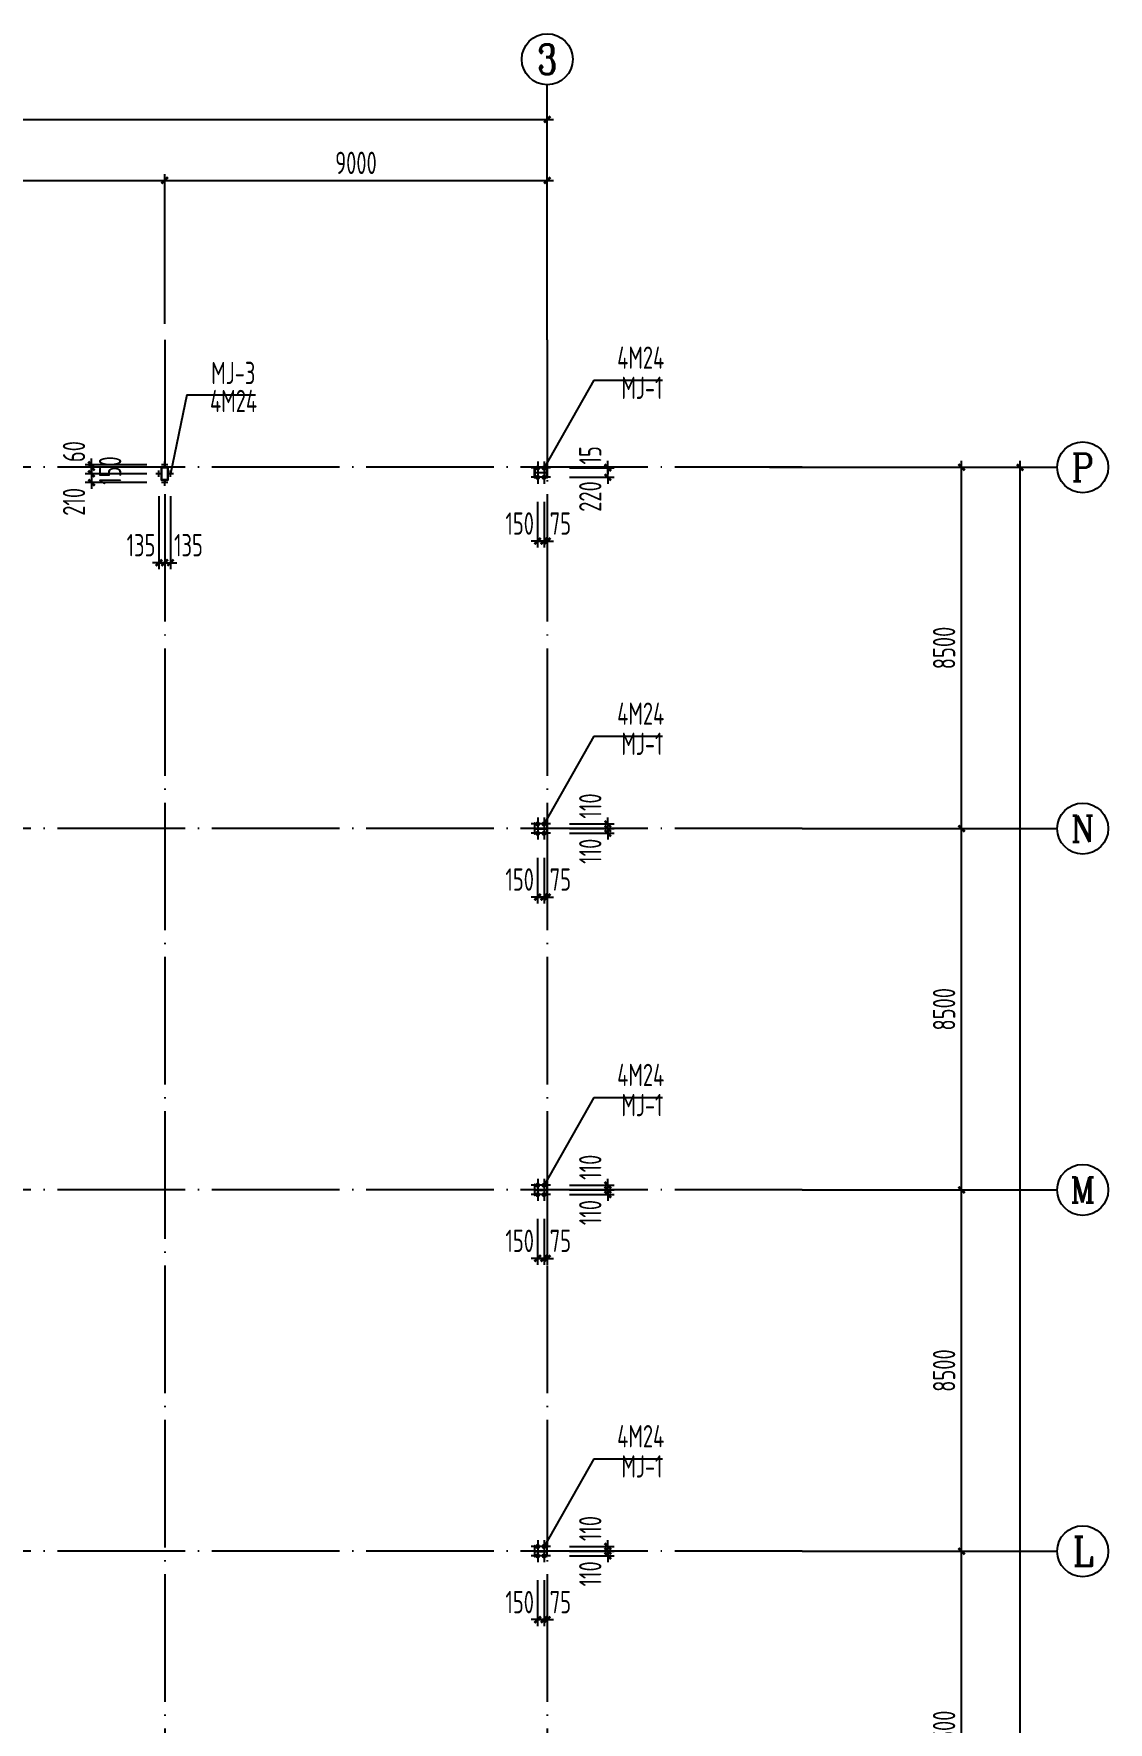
# Model space of a CAD drawing. Extents: x 753177 to 2169292, y -530934 to -273477.
# Drawn here: x 1139242 to 1164523, y -405400 to -365676 of the extents above; entities that cross this region are included whole.
import ezdxf
from ezdxf.enums import TextEntityAlignment as Align

# ---------------------------------------------------------------- set-up
doc = ezdxf.new("R2010")
doc.units = 0
doc.header["$LTSCALE"] = 1500
doc.header["$MEASUREMENT"] = 0
doc.linetypes.add('DASHED', pattern=[0.75, 0.5, -0.25])
doc.linetypes.add('DOTE', pattern=[2.42, 2, -0.2, 0.02, -0.2])
doc.layers.get('Defpoints').update_dxf_attribs({"color": 252})
for name, color, linetype in [('AXIS', 3, 'Continuous'), ('AXIS_TEXT', 7, 'Continuous'), ('BOLT', 252, 'Continuous'), ('Boltx', 252, 'DASHED'), ('DIM', 3, 'Continuous'), ('M_Prof', 2, 'Continuous'), ('TEXT', 7, 'Continuous')]:
    doc.layers.add(name, color=color, linetype=linetype)
doc.styles.add('_TCH_AXIS', font='COMPLEX', dxfattribs={"bigfont": 'GBCBIG'})
doc.styles.add('COMPLEX', font='COMPLEX')
doc.styles.add('TSSD_Dimension', font='Tssdeng.shx', dxfattribs={"width": 0.7, "bigfont": 'hztxt.shx'})
doc.styles.add('TSSD_Label', font='Tssdeng.shx', dxfattribs={"width": 0.7, "bigfont": 'hztxt.shx'})
doc.dimstyles.new('TSSD_150_150', dxfattribs={"dimtxt": 525, "dimasz": 150, "dimexe": 150, "dimexo": 375, "dimgap": 150, "dimtad": 1, "dimdec": 0, "dimzin": 0, "dimdsep": 46, "dimtxsty": 'TSSD_Dimension', "dimblk": 'ARCHTICK', "dimblk1": 'ARCHTICK', "dimblk2": 'ARCHTICK', "dimcen": 0, "dimdle": 150, "dimclrt": 7, "dimadec": 0, "dimazin": 0, "dimtfac": 1, "dimtdec": 0, "dimtix": 1, "dimtmove": 2, "dimatfit": 3, "dimfxl": 0, "dimtolj": 1, "dimtzin": 0, "dimarcsym": 0})

# ---------------------------------------------------------------- blocks, each defined once
blk = doc.blocks.new('_ArchTick')
at = {"color": 0, "linetype": 'ByBlock', "const_width": 0.4}
blk.add_lwpolyline([(-0.5, -0.5), (0.5, 0.5)], dxfattribs=at)
blk = doc.blocks.new('*D51')
at = {"layer": 'AXIS', "color": 0, "lineweight": -2, "transparency": 16777216}
for p, q in [((611225, 175620), (620525, 175620)), ((611375, 172245), (611375, 175770)), ((620375, 172245), (620375, 175770))]:
    blk.add_line(p, q, dxfattribs=at)
at = {"layer": 'Defpoints', "color": 0, "transparency": 16777216}
for p in [(620375, 175620), (611375, 171870), (620375, 171870)]:
    blk.add_point(p, dxfattribs=at)
at = {"layer": 'AXIS', "color": 0, "lineweight": -2, "transparency": 16777216, "xscale": 150, "yscale": 150, "zscale": 150, "rotation": 180}
blk.add_blockref('_ArchTick', (611375, 175620), dxfattribs=at)
at = {"layer": 'AXIS', "color": 0, "lineweight": -2, "transparency": 16777216, "xscale": 150, "yscale": 150, "zscale": 150}
blk.add_blockref('_ArchTick', (620375, 175620), dxfattribs=at)
at = {"layer": 'AXIS', "color": 7, "transparency": 16777216, "insert": (615875, 176033), "char_height": 525, "attachment_point": 5, "style": 'TSSD_Dimension'}
blk.add_mtext('\\A1;9000', dxfattribs=at)
blk = doc.blocks.new('*D44')
at = {"layer": 'AXIS', "color": 0, "lineweight": -2, "transparency": 16777216}
for p, q in [((639125, 134720), (639125, 143520)), ((635750, 143370), (639275, 143370)), ((635750, 134870), (639275, 134870))]:
    blk.add_line(p, q, dxfattribs=at)
at = {"layer": 'Defpoints', "color": 0, "transparency": 16777216}
for p in [(635375, 143370), (639125, 143370), (635375, 134870)]:
    blk.add_point(p, dxfattribs=at)
at = {"layer": 'AXIS', "color": 0, "lineweight": -2, "transparency": 16777216, "xscale": 150, "yscale": 150, "zscale": 150}
for p, rotation in [((639125, 143370), 90), ((639125, 134870), 270)]:
    blk.add_blockref('_ArchTick', p, dxfattribs=dict(at, rotation=rotation))
at = {"layer": 'AXIS', "color": 7, "transparency": 16777216, "insert": (638713, 139120), "char_height": 525, "attachment_point": 5, "rotation": 90, "style": 'TSSD_Dimension'}
blk.add_mtext('\\A1;8500', dxfattribs=at)
blk = doc.blocks.new('*D45')
at = {"layer": 'AXIS', "color": 0, "lineweight": -2, "transparency": 16777216}
for p, q in [((635750, 151870), (639275, 151870)), ((639125, 143220), (639125, 152020)), ((635750, 143370), (639275, 143370))]:
    blk.add_line(p, q, dxfattribs=at)
at = {"layer": 'Defpoints', "color": 0, "transparency": 16777216}
for p in [(635375, 151870), (639125, 151870), (635375, 143370)]:
    blk.add_point(p, dxfattribs=at)
at = {"layer": 'AXIS', "color": 0, "lineweight": -2, "transparency": 16777216, "xscale": 150, "yscale": 150, "zscale": 150}
for p, rotation in [((639125, 151870), 90), ((639125, 143370), 270)]:
    blk.add_blockref('_ArchTick', p, dxfattribs=dict(at, rotation=rotation))
at = {"layer": 'AXIS', "color": 7, "transparency": 16777216, "insert": (638713, 147620), "char_height": 525, "attachment_point": 5, "rotation": 90, "style": 'TSSD_Dimension'}
blk.add_mtext('\\A1;8500', dxfattribs=at)
blk = doc.blocks.new('*D46')
at = {"layer": 'AXIS', "color": 0, "lineweight": -2, "transparency": 16777216}
for p, q in [((639125, 151720), (639125, 160520)), ((635750, 160370), (639275, 160370)), ((635750, 151870), (639275, 151870))]:
    blk.add_line(p, q, dxfattribs=at)
at = {"layer": 'Defpoints', "color": 0, "transparency": 16777216}
for p in [(635375, 160370), (639125, 160370), (635375, 151870)]:
    blk.add_point(p, dxfattribs=at)
at = {"layer": 'AXIS', "color": 0, "lineweight": -2, "transparency": 16777216, "xscale": 150, "yscale": 150, "zscale": 150}
for p, rotation in [((639125, 160370), 90), ((639125, 151870), 270)]:
    blk.add_blockref('_ArchTick', p, dxfattribs=dict(at, rotation=rotation))
at = {"layer": 'AXIS', "color": 7, "transparency": 16777216, "insert": (638713, 156120), "char_height": 525, "attachment_point": 5, "rotation": 90, "style": 'TSSD_Dimension'}
blk.add_mtext('\\A1;8500', dxfattribs=at)
blk = doc.blocks.new('*D47')
at = {"layer": 'AXIS', "color": 0, "lineweight": -2, "transparency": 16777216}
for p, q in [((635750, 168870), (639275, 168870)), ((639125, 160220), (639125, 169020)), ((635750, 160370), (639275, 160370))]:
    blk.add_line(p, q, dxfattribs=at)
at = {"layer": 'Defpoints', "color": 0, "transparency": 16777216}
for p in [(635375, 168870), (639125, 168870), (635375, 160370)]:
    blk.add_point(p, dxfattribs=at)
at = {"layer": 'AXIS', "color": 0, "lineweight": -2, "transparency": 16777216, "xscale": 150, "yscale": 150, "zscale": 150}
for p, rotation in [((639125, 168870), 90), ((639125, 160370), 270)]:
    blk.add_blockref('_ArchTick', p, dxfattribs=dict(at, rotation=rotation))
at = {"layer": 'AXIS', "color": 7, "transparency": 16777216, "insert": (638713, 164620), "char_height": 525, "attachment_point": 5, "rotation": 90, "style": 'TSSD_Dimension'}
blk.add_mtext('\\A1;8500', dxfattribs=at)
blk = doc.blocks.new('_AXISO')
blk.add_circle((0, 0), 0.5)
at = {"layer": 'AXIS_TEXT', "style": 'COMPLEX', "width": 1.041667}
blk.add_attdef('A', text='', height=0.56, dxfattribs=at).set_placement((-0.25, -0.28), (0.25, -0.28), align=Align.FIT)
blk = doc.blocks.new('*D67')
at = {"layer": 'Defpoints', "color": 0, "transparency": 16777216}
for p in [(629375, 177057), (593375, 174158), (629375, 174158)]:
    blk.add_point(p, dxfattribs=at)
at = {"layer": 'DIM', "color": 0, "lineweight": -2, "transparency": 16777216}
for p, q in [((593375, 174533), (593375, 177207)), ((629375, 174533), (629375, 177207)), ((593225, 177057), (629525, 177057))]:
    blk.add_line(p, q, dxfattribs=at)
at = {"layer": 'DIM', "color": 0, "lineweight": -2, "transparency": 16777216, "xscale": 150, "yscale": 150, "zscale": 150, "rotation": 180}
blk.add_blockref('_ArchTick', (593375, 177057), dxfattribs=at)
at = {"layer": 'DIM', "color": 0, "lineweight": -2, "transparency": 16777216, "xscale": 150, "yscale": 150, "zscale": 150}
blk.add_blockref('_ArchTick', (629375, 177057), dxfattribs=at)
at = {"layer": 'DIM', "color": 7, "transparency": 16777216, "insert": (611375, 177470), "char_height": 525, "attachment_point": 5, "style": 'TSSD_Dimension'}
blk.add_mtext('\\A1;36000', dxfattribs=at)
blk = doc.blocks.new('*D68')
at = {"layer": 'Defpoints', "color": 0, "transparency": 16777216}
for p in [(634228, 168870), (640501, 168870), (634228, 58370)]:
    blk.add_point(p, dxfattribs=at)
at = {"layer": 'DIM', "color": 0, "lineweight": -2, "transparency": 16777216}
for p, q in [((634603, 168870), (640651, 168870)), ((640501, 58220), (640501, 169020)), ((634603, 58370), (640651, 58370))]:
    blk.add_line(p, q, dxfattribs=at)
at = {"layer": 'DIM', "color": 0, "lineweight": -2, "transparency": 16777216, "xscale": 150, "yscale": 150, "zscale": 150}
for p, rotation in [((640501, 168870), 90), ((640501, 58370), 270)]:
    blk.add_blockref('_ArchTick', p, dxfattribs=dict(at, rotation=rotation))
at = {"layer": 'DIM', "color": 7, "transparency": 16777216, "insert": (640088, 113620), "char_height": 525, "attachment_point": 5, "rotation": 90, "style": 'TSSD_Dimension'}
blk.add_mtext('\\A1;110500', dxfattribs=at)
blk = doc.blocks.new('*D72')
at = {"layer": 'AXIS', "color": 0, "lineweight": -2, "transparency": 16777216}
for p, q in [((620225, 175620), (629525, 175620)), ((620375, 172245), (620375, 175770)), ((629375, 172245), (629375, 175770))]:
    blk.add_line(p, q, dxfattribs=at)
at = {"layer": 'Defpoints', "color": 0, "transparency": 16777216}
for p in [(629375, 175620), (620375, 171870), (629375, 171870)]:
    blk.add_point(p, dxfattribs=at)
at = {"layer": 'AXIS', "color": 0, "lineweight": -2, "transparency": 16777216, "xscale": 150, "yscale": 150, "zscale": 150, "rotation": 180}
blk.add_blockref('_ArchTick', (620375, 175620), dxfattribs=at)
at = {"layer": 'AXIS', "color": 0, "lineweight": -2, "transparency": 16777216, "xscale": 150, "yscale": 150, "zscale": 150}
blk.add_blockref('_ArchTick', (629375, 175620), dxfattribs=at)
at = {"layer": 'AXIS', "color": 7, "transparency": 16777216, "insert": (624875, 176033), "char_height": 525, "attachment_point": 5, "style": 'TSSD_Dimension'}
blk.add_mtext('\\A1;9000', dxfattribs=at)
blk = doc.blocks.new('A$C01EB0BB3')
at = {"layer": 'M_Prof'}
for points in [[(26925, 110500), (27075, 110500), (27075, 110200), (26925, 110200)], [(26931, 110494), (27069, 110494), (27069, 110206), (26931, 110206)], [(36000, 110500), (36000, 110250), (35988, 110250), (35988, 110371), (35712, 110371), (35712, 110250), (35700, 110250), (35700, 110500), (35712, 110500), (35712, 110379), (35988, 110379), (35988, 110500)], [(36000, 101875), (36000, 102125), (35988, 102125), (35988, 102004), (35712, 102004), (35712, 102125), (35700, 102125), (35700, 101875), (35712, 101875), (35712, 101996), (35988, 101996), (35988, 101875)], [(36000, 93375), (36000, 93625), (35988, 93625), (35988, 93504), (35712, 93504), (35712, 93625), (35700, 93625), (35700, 93375), (35712, 93375), (35712, 93496), (35988, 93496), (35988, 93375)], [(36000, 84875), (36000, 85125), (35988, 85125), (35988, 85004), (35712, 85004), (35712, 85125), (35700, 85125), (35700, 84875), (35712, 84875), (35712, 84996), (35988, 84996), (35988, 84875)]]:
    blk.add_lwpolyline(points, close=True, dxfattribs=at)
blk = doc.blocks.new('*D403')
at = {"layer": 'Defpoints', "color": 0, "transparency": 16777216}
for p in [(1151098, -384685), (1151248, -384685), (1151248, -385986)]:
    blk.add_point(p, dxfattribs=at)
at = {"layer": 'DIM', "color": 0, "lineweight": -2, "transparency": 16777216}
for p, q in [((1151098, -385060), (1151098, -386136)), ((1151248, -385060), (1151248, -386136)), ((1151098, -385986), (1150948, -385986)), ((1151098, -385986), (1151248, -385986)), ((1151248, -385986), (1151398, -385986))]:
    blk.add_line(p, q, dxfattribs=at)
at = {"layer": 'DIM', "color": 0, "lineweight": -2, "transparency": 16777216, "xscale": 150, "yscale": 150, "zscale": 150}
blk.add_blockref('_ArchTick', (1151098, -385986), dxfattribs=at)
at = {"layer": 'DIM', "color": 0, "lineweight": -2, "transparency": 16777216, "xscale": 150, "yscale": 150, "zscale": 150, "rotation": 180}
blk.add_blockref('_ArchTick', (1151248, -385986), dxfattribs=at)
at = {"layer": 'DIM', "color": 7, "transparency": 16777216, "insert": (1150675, -385574), "char_height": 525, "attachment_point": 5, "style": 'TSSD_Dimension'}
blk.add_mtext('\\A1;150', dxfattribs=at)
blk = doc.blocks.new('*D404')
at = {"layer": 'Defpoints', "color": 0, "transparency": 16777216}
for p in [(1151472, -384376), (1151472, -384486), (1152748, -384376)]:
    blk.add_point(p, dxfattribs=at)
at = {"layer": 'DIM', "color": 0, "lineweight": -2, "transparency": 16777216}
for p, q in [((1151847, -384376), (1152898, -384376)), ((1151847, -384486), (1152898, -384486)), ((1152748, -384376), (1152748, -384226)), ((1152748, -384486), (1152748, -384376)), ((1152748, -384486), (1152748, -384636))]:
    blk.add_line(p, q, dxfattribs=at)
at = {"layer": 'DIM', "color": 0, "lineweight": -2, "transparency": 16777216, "xscale": 150, "yscale": 150, "zscale": 150}
for p, rotation in [((1152748, -384376), 270), ((1152748, -384486), 90)]:
    blk.add_blockref('_ArchTick', p, dxfattribs=dict(at, rotation=rotation))
at = {"layer": 'DIM', "color": 7, "transparency": 16777216, "insert": (1152336, -384909), "char_height": 525, "attachment_point": 5, "rotation": 90, "style": 'TSSD_Dimension'}
blk.add_mtext('\\A1;110', dxfattribs=at)
blk = doc.blocks.new('*D405')
at = {"layer": 'Defpoints', "color": 0, "transparency": 16777216}
for p in [(1151248, -384685), (1151323, -384685), (1151323, -385986)]:
    blk.add_point(p, dxfattribs=at)
at = {"layer": 'DIM', "color": 0, "lineweight": -2, "transparency": 16777216}
for p, q in [((1151248, -385060), (1151248, -386136)), ((1151323, -385060), (1151323, -386136)), ((1151248, -385986), (1151098, -385986)), ((1151248, -385986), (1151323, -385986)), ((1151323, -385986), (1151473, -385986))]:
    blk.add_line(p, q, dxfattribs=at)
at = {"layer": 'DIM', "color": 0, "lineweight": -2, "transparency": 16777216, "xscale": 150, "yscale": 150, "zscale": 150}
blk.add_blockref('_ArchTick', (1151248, -385986), dxfattribs=at)
at = {"layer": 'DIM', "color": 0, "lineweight": -2, "transparency": 16777216, "xscale": 150, "yscale": 150, "zscale": 150, "rotation": 180}
blk.add_blockref('_ArchTick', (1151323, -385986), dxfattribs=at)
at = {"layer": 'DIM', "color": 7, "transparency": 16777216, "insert": (1151633, -385574), "char_height": 525, "attachment_point": 5, "style": 'TSSD_Dimension'}
blk.add_mtext('\\A1;75', dxfattribs=at)
blk = doc.blocks.new('*D406')
at = {"layer": 'Defpoints', "color": 0, "transparency": 16777216}
for p in [(1151472, -384266), (1151472, -384376), (1152748, -384266)]:
    blk.add_point(p, dxfattribs=at)
at = {"layer": 'DIM', "color": 0, "lineweight": -2, "transparency": 16777216}
for p, q in [((1152748, -384266), (1152748, -384116)), ((1151847, -384266), (1152898, -384266)), ((1151847, -384376), (1152898, -384376)), ((1152748, -384376), (1152748, -384266)), ((1152748, -384376), (1152748, -384526))]:
    blk.add_line(p, q, dxfattribs=at)
at = {"layer": 'DIM', "color": 0, "lineweight": -2, "transparency": 16777216, "xscale": 150, "yscale": 150, "zscale": 150}
for p, rotation in [((1152748, -384266), 270), ((1152748, -384376), 90)]:
    blk.add_blockref('_ArchTick', p, dxfattribs=dict(at, rotation=rotation))
at = {"layer": 'DIM', "color": 7, "transparency": 16777216, "insert": (1152336, -383843), "char_height": 525, "attachment_point": 5, "rotation": 90, "style": 'TSSD_Dimension'}
blk.add_mtext('\\A1;110', dxfattribs=at)
blk = doc.blocks.new('*D419')
at = {"layer": 'Defpoints', "color": 0, "transparency": 16777216}
for p in [(1151098, -393185), (1151248, -393185), (1151248, -394486)]:
    blk.add_point(p, dxfattribs=at)
at = {"layer": 'DIM', "color": 0, "lineweight": -2, "transparency": 16777216}
for p, q in [((1151098, -393560), (1151098, -394636)), ((1151248, -393560), (1151248, -394636)), ((1151098, -394486), (1150948, -394486)), ((1151098, -394486), (1151248, -394486)), ((1151248, -394486), (1151398, -394486))]:
    blk.add_line(p, q, dxfattribs=at)
at = {"layer": 'DIM', "color": 0, "lineweight": -2, "transparency": 16777216, "xscale": 150, "yscale": 150, "zscale": 150}
blk.add_blockref('_ArchTick', (1151098, -394486), dxfattribs=at)
at = {"layer": 'DIM', "color": 0, "lineweight": -2, "transparency": 16777216, "xscale": 150, "yscale": 150, "zscale": 150, "rotation": 180}
blk.add_blockref('_ArchTick', (1151248, -394486), dxfattribs=at)
at = {"layer": 'DIM', "color": 7, "transparency": 16777216, "insert": (1150675, -394074), "char_height": 525, "attachment_point": 5, "style": 'TSSD_Dimension'}
blk.add_mtext('\\A1;150', dxfattribs=at)
blk = doc.blocks.new('*D420')
at = {"layer": 'Defpoints', "color": 0, "transparency": 16777216}
for p in [(1151472, -392876), (1151472, -392986), (1152748, -392876)]:
    blk.add_point(p, dxfattribs=at)
at = {"layer": 'DIM', "color": 0, "lineweight": -2, "transparency": 16777216}
for p, q in [((1152748, -392876), (1152748, -392726)), ((1151847, -392876), (1152898, -392876)), ((1151847, -392986), (1152898, -392986)), ((1152748, -392986), (1152748, -392876)), ((1152748, -392986), (1152748, -393136))]:
    blk.add_line(p, q, dxfattribs=at)
at = {"layer": 'DIM', "color": 0, "lineweight": -2, "transparency": 16777216, "xscale": 150, "yscale": 150, "zscale": 150}
for p, rotation in [((1152748, -392876), 270), ((1152748, -392986), 90)]:
    blk.add_blockref('_ArchTick', p, dxfattribs=dict(at, rotation=rotation))
at = {"layer": 'DIM', "color": 7, "transparency": 16777216, "insert": (1152336, -393409), "char_height": 525, "attachment_point": 5, "rotation": 90, "style": 'TSSD_Dimension'}
blk.add_mtext('\\A1;110', dxfattribs=at)
blk = doc.blocks.new('*D421')
at = {"layer": 'Defpoints', "color": 0, "transparency": 16777216}
for p in [(1151248, -393185), (1151323, -393185), (1151323, -394486)]:
    blk.add_point(p, dxfattribs=at)
at = {"layer": 'DIM', "color": 0, "lineweight": -2, "transparency": 16777216}
for p, q in [((1151248, -393560), (1151248, -394636)), ((1151323, -393560), (1151323, -394636)), ((1151248, -394486), (1151098, -394486)), ((1151248, -394486), (1151323, -394486)), ((1151323, -394486), (1151473, -394486))]:
    blk.add_line(p, q, dxfattribs=at)
at = {"layer": 'DIM', "color": 0, "lineweight": -2, "transparency": 16777216, "xscale": 150, "yscale": 150, "zscale": 150}
blk.add_blockref('_ArchTick', (1151248, -394486), dxfattribs=at)
at = {"layer": 'DIM', "color": 0, "lineweight": -2, "transparency": 16777216, "xscale": 150, "yscale": 150, "zscale": 150, "rotation": 180}
blk.add_blockref('_ArchTick', (1151323, -394486), dxfattribs=at)
at = {"layer": 'DIM', "color": 7, "transparency": 16777216, "insert": (1151633, -394074), "char_height": 525, "attachment_point": 5, "style": 'TSSD_Dimension'}
blk.add_mtext('\\A1;75', dxfattribs=at)
blk = doc.blocks.new('*D422')
at = {"layer": 'Defpoints', "color": 0, "transparency": 16777216}
for p in [(1151472, -392766), (1152748, -392766), (1151472, -392876)]:
    blk.add_point(p, dxfattribs=at)
at = {"layer": 'DIM', "color": 0, "lineweight": -2, "transparency": 16777216}
for p, q in [((1151847, -392766), (1152898, -392766)), ((1152748, -392766), (1152748, -392616)), ((1152748, -392876), (1152748, -392766)), ((1151847, -392876), (1152898, -392876)), ((1152748, -392876), (1152748, -393026))]:
    blk.add_line(p, q, dxfattribs=at)
at = {"layer": 'DIM', "color": 0, "lineweight": -2, "transparency": 16777216, "xscale": 150, "yscale": 150, "zscale": 150}
for p, rotation in [((1152748, -392766), 270), ((1152748, -392876), 90)]:
    blk.add_blockref('_ArchTick', p, dxfattribs=dict(at, rotation=rotation))
at = {"layer": 'DIM', "color": 7, "transparency": 16777216, "insert": (1152336, -392343), "char_height": 525, "attachment_point": 5, "rotation": 90, "style": 'TSSD_Dimension'}
blk.add_mtext('\\A1;110', dxfattribs=at)
blk = doc.blocks.new('*D431')
at = {"layer": 'Defpoints', "color": 0, "transparency": 16777216}
for p in [(1151098, -401685), (1151248, -401685), (1151248, -402986)]:
    blk.add_point(p, dxfattribs=at)
at = {"layer": 'DIM', "color": 0, "lineweight": -2, "transparency": 16777216}
for p, q in [((1151098, -402060), (1151098, -403136)), ((1151248, -402060), (1151248, -403136)), ((1151098, -402986), (1150948, -402986)), ((1151098, -402986), (1151248, -402986)), ((1151248, -402986), (1151398, -402986))]:
    blk.add_line(p, q, dxfattribs=at)
at = {"layer": 'DIM', "color": 0, "lineweight": -2, "transparency": 16777216, "xscale": 150, "yscale": 150, "zscale": 150}
blk.add_blockref('_ArchTick', (1151098, -402986), dxfattribs=at)
at = {"layer": 'DIM', "color": 0, "lineweight": -2, "transparency": 16777216, "xscale": 150, "yscale": 150, "zscale": 150, "rotation": 180}
blk.add_blockref('_ArchTick', (1151248, -402986), dxfattribs=at)
at = {"layer": 'DIM', "color": 7, "transparency": 16777216, "insert": (1150675, -402574), "char_height": 525, "attachment_point": 5, "style": 'TSSD_Dimension'}
blk.add_mtext('\\A1;150', dxfattribs=at)
blk = doc.blocks.new('*D432')
at = {"layer": 'Defpoints', "color": 0, "transparency": 16777216}
for p in [(1151472, -401376), (1151472, -401486), (1152748, -401376)]:
    blk.add_point(p, dxfattribs=at)
at = {"layer": 'DIM', "color": 0, "lineweight": -2, "transparency": 16777216}
for p, q in [((1151847, -401376), (1152898, -401376)), ((1151847, -401486), (1152898, -401486)), ((1152748, -401376), (1152748, -401226)), ((1152748, -401486), (1152748, -401376)), ((1152748, -401486), (1152748, -401636))]:
    blk.add_line(p, q, dxfattribs=at)
at = {"layer": 'DIM', "color": 0, "lineweight": -2, "transparency": 16777216, "xscale": 150, "yscale": 150, "zscale": 150}
for p, rotation in [((1152748, -401376), 270), ((1152748, -401486), 90)]:
    blk.add_blockref('_ArchTick', p, dxfattribs=dict(at, rotation=rotation))
at = {"layer": 'DIM', "color": 7, "transparency": 16777216, "insert": (1152336, -401909), "char_height": 525, "attachment_point": 5, "rotation": 90, "style": 'TSSD_Dimension'}
blk.add_mtext('\\A1;110', dxfattribs=at)
blk = doc.blocks.new('*D433')
at = {"layer": 'Defpoints', "color": 0, "transparency": 16777216}
for p in [(1151248, -401685), (1151323, -401685), (1151323, -402986)]:
    blk.add_point(p, dxfattribs=at)
at = {"layer": 'DIM', "color": 0, "lineweight": -2, "transparency": 16777216}
for p, q in [((1151248, -402060), (1151248, -403136)), ((1151323, -402060), (1151323, -403136)), ((1151248, -402986), (1151098, -402986)), ((1151248, -402986), (1151323, -402986)), ((1151323, -402986), (1151473, -402986))]:
    blk.add_line(p, q, dxfattribs=at)
at = {"layer": 'DIM', "color": 0, "lineweight": -2, "transparency": 16777216, "xscale": 150, "yscale": 150, "zscale": 150}
blk.add_blockref('_ArchTick', (1151248, -402986), dxfattribs=at)
at = {"layer": 'DIM', "color": 0, "lineweight": -2, "transparency": 16777216, "xscale": 150, "yscale": 150, "zscale": 150, "rotation": 180}
blk.add_blockref('_ArchTick', (1151323, -402986), dxfattribs=at)
at = {"layer": 'DIM', "color": 7, "transparency": 16777216, "insert": (1151633, -402574), "char_height": 525, "attachment_point": 5, "style": 'TSSD_Dimension'}
blk.add_mtext('\\A1;75', dxfattribs=at)
blk = doc.blocks.new('*D434')
at = {"layer": 'Defpoints', "color": 0, "transparency": 16777216}
for p in [(1151472, -401266), (1151472, -401376), (1152748, -401266)]:
    blk.add_point(p, dxfattribs=at)
at = {"layer": 'DIM', "color": 0, "lineweight": -2, "transparency": 16777216}
for p, q in [((1152748, -401266), (1152748, -401116)), ((1151847, -401266), (1152898, -401266)), ((1151847, -401376), (1152898, -401376)), ((1152748, -401376), (1152748, -401266)), ((1152748, -401376), (1152748, -401526))]:
    blk.add_line(p, q, dxfattribs=at)
at = {"layer": 'DIM', "color": 0, "lineweight": -2, "transparency": 16777216, "xscale": 150, "yscale": 150, "zscale": 150}
for p, rotation in [((1152748, -401266), 270), ((1152748, -401376), 90)]:
    blk.add_blockref('_ArchTick', p, dxfattribs=dict(at, rotation=rotation))
at = {"layer": 'DIM', "color": 7, "transparency": 16777216, "insert": (1152336, -400843), "char_height": 525, "attachment_point": 5, "rotation": 90, "style": 'TSSD_Dimension'}
blk.add_mtext('\\A1;110', dxfattribs=at)
blk = doc.blocks.new('*D550')
at = {"layer": 'Defpoints', "color": 0, "transparency": 16777216}
for p in [(1151098, -376310), (1151248, -376310), (1151248, -377611)]:
    blk.add_point(p, dxfattribs=at)
at = {"layer": 'DIM', "color": 0, "lineweight": -2, "transparency": 16777216}
for p, q in [((1151098, -376685), (1151098, -377761)), ((1151248, -376685), (1151248, -377761)), ((1151098, -377611), (1150948, -377611)), ((1151098, -377611), (1151248, -377611)), ((1151248, -377611), (1151398, -377611))]:
    blk.add_line(p, q, dxfattribs=at)
at = {"layer": 'DIM', "color": 0, "lineweight": -2, "transparency": 16777216, "xscale": 150, "yscale": 150, "zscale": 150}
blk.add_blockref('_ArchTick', (1151098, -377611), dxfattribs=at)
at = {"layer": 'DIM', "color": 0, "lineweight": -2, "transparency": 16777216, "xscale": 150, "yscale": 150, "zscale": 150, "rotation": 180}
blk.add_blockref('_ArchTick', (1151248, -377611), dxfattribs=at)
at = {"layer": 'DIM', "color": 7, "transparency": 16777216, "insert": (1150675, -377199), "char_height": 525, "attachment_point": 5, "style": 'TSSD_Dimension'}
blk.add_mtext('\\A1;150', dxfattribs=at)
blk = doc.blocks.new('*D551')
at = {"layer": 'Defpoints', "color": 0, "transparency": 16777216}
for p in [(1151472, -375891), (1151472, -376111), (1152748, -375891)]:
    blk.add_point(p, dxfattribs=at)
at = {"layer": 'DIM', "color": 0, "lineweight": -2, "transparency": 16777216}
for p, q in [((1152748, -375891), (1152748, -375741)), ((1151847, -375891), (1152898, -375891)), ((1151847, -376111), (1152898, -376111)), ((1152748, -376111), (1152748, -375891)), ((1152748, -376111), (1152748, -376261))]:
    blk.add_line(p, q, dxfattribs=at)
at = {"layer": 'DIM', "color": 0, "lineweight": -2, "transparency": 16777216, "xscale": 150, "yscale": 150, "zscale": 150}
for p, rotation in [((1152748, -375891), 270), ((1152748, -376111), 90)]:
    blk.add_blockref('_ArchTick', p, dxfattribs=dict(at, rotation=rotation))
at = {"layer": 'DIM', "color": 7, "transparency": 16777216, "insert": (1152336, -376563), "char_height": 525, "attachment_point": 5, "rotation": 90, "style": 'TSSD_Dimension'}
blk.add_mtext('\\A1;220', dxfattribs=at)
blk = doc.blocks.new('*D552')
at = {"layer": 'Defpoints', "color": 0, "transparency": 16777216}
for p in [(1151248, -376310), (1151323, -376310), (1151323, -377611)]:
    blk.add_point(p, dxfattribs=at)
at = {"layer": 'DIM', "color": 0, "lineweight": -2, "transparency": 16777216}
for p, q in [((1151248, -376685), (1151248, -377761)), ((1151323, -376685), (1151323, -377761)), ((1151248, -377611), (1151098, -377611)), ((1151248, -377611), (1151323, -377611)), ((1151323, -377611), (1151473, -377611))]:
    blk.add_line(p, q, dxfattribs=at)
at = {"layer": 'DIM', "color": 0, "lineweight": -2, "transparency": 16777216, "xscale": 150, "yscale": 150, "zscale": 150}
blk.add_blockref('_ArchTick', (1151248, -377611), dxfattribs=at)
at = {"layer": 'DIM', "color": 0, "lineweight": -2, "transparency": 16777216, "xscale": 150, "yscale": 150, "zscale": 150, "rotation": 180}
blk.add_blockref('_ArchTick', (1151323, -377611), dxfattribs=at)
at = {"layer": 'DIM', "color": 7, "transparency": 16777216, "insert": (1151633, -377199), "char_height": 525, "attachment_point": 5, "style": 'TSSD_Dimension'}
blk.add_mtext('\\A1;75', dxfattribs=at)
blk = doc.blocks.new('*D554')
at = {"layer": 'Defpoints', "color": 0, "transparency": 16777216}
for p in [(1151472, -375876), (1151472, -375891), (1152748, -375876)]:
    blk.add_point(p, dxfattribs=at)
at = {"layer": 'DIM', "color": 0, "lineweight": -2, "transparency": 16777216}
for p, q in [((1152748, -375876), (1152748, -375726)), ((1151847, -375876), (1152898, -375876)), ((1151847, -375891), (1152898, -375891)), ((1152748, -375891), (1152748, -375876)), ((1152748, -375891), (1152748, -376041))]:
    blk.add_line(p, q, dxfattribs=at)
at = {"layer": 'DIM', "color": 0, "lineweight": -2, "transparency": 16777216, "xscale": 150, "yscale": 150, "zscale": 150}
for p, rotation in [((1152748, -375876), 270), ((1152748, -375891), 90)]:
    blk.add_blockref('_ArchTick', p, dxfattribs=dict(at, rotation=rotation))
at = {"layer": 'DIM', "color": 7, "transparency": 16777216, "insert": (1152336, -375594), "char_height": 525, "attachment_point": 5, "rotation": 90, "style": 'TSSD_Dimension'}
blk.add_mtext('\\A1;15', dxfattribs=at)
blk = doc.blocks.new('*D561')
at = {"layer": 'Defpoints', "color": 0, "transparency": 16777216}
for p in [(1140600, -375876), (1142277, -375816), (1142277, -375876)]:
    blk.add_point(p, dxfattribs=at)
at = {"layer": 'DIM', "color": 0, "lineweight": -2, "transparency": 16777216}
for p, q in [((1140600, -375816), (1140600, -375666)), ((1141902, -375816), (1140450, -375816)), ((1141902, -375876), (1140450, -375876)), ((1140600, -375816), (1140600, -375876)), ((1140600, -375876), (1140600, -376026))]:
    blk.add_line(p, q, dxfattribs=at)
at = {"layer": 'DIM', "color": 0, "lineweight": -2, "transparency": 16777216, "xscale": 150, "yscale": 150, "zscale": 150}
for p, rotation in [((1140600, -375816), 270), ((1140600, -375876), 90)]:
    blk.add_blockref('_ArchTick', p, dxfattribs=dict(at, rotation=rotation))
at = {"layer": 'DIM', "color": 7, "transparency": 16777216, "insert": (1140188, -375506), "char_height": 525, "attachment_point": 5, "rotation": 90, "style": 'TSSD_Dimension'}
blk.add_mtext('\\A1;60', dxfattribs=at)
blk = doc.blocks.new('*D562')
at = {"layer": 'Defpoints', "color": 0, "transparency": 16777216}
for p in [(1140600, -376026), (1142277, -375876), (1142277, -376026)]:
    blk.add_point(p, dxfattribs=at)
at = {"layer": 'DIM', "color": 0, "lineweight": -2, "transparency": 16777216}
for p, q in [((1140600, -375876), (1140600, -375726)), ((1141902, -375876), (1140450, -375876)), ((1141902, -376026), (1140450, -376026)), ((1140600, -375876), (1140600, -376026)), ((1140600, -376026), (1140600, -376176))]:
    blk.add_line(p, q, dxfattribs=at)
at = {"layer": 'DIM', "color": 0, "lineweight": -2, "transparency": 16777216, "xscale": 150, "yscale": 150, "zscale": 150}
for p, rotation in [((1140600, -375876), 270), ((1140600, -376026), 90)]:
    blk.add_blockref('_ArchTick', p, dxfattribs=dict(at, rotation=rotation))
at = {"layer": 'DIM', "color": 7, "transparency": 16777216, "insert": (1141038, -375951), "char_height": 525, "attachment_point": 5, "rotation": 90, "style": 'TSSD_Dimension'}
blk.add_mtext('\\A1;150', dxfattribs=at)
blk = doc.blocks.new('*D563')
at = {"layer": 'Defpoints', "color": 0, "transparency": 16777216}
for p in [(1142277, -376026), (1140600, -376236), (1142277, -376236)]:
    blk.add_point(p, dxfattribs=at)
at = {"layer": 'DIM', "color": 0, "lineweight": -2, "transparency": 16777216}
for p, q in [((1141902, -376026), (1140450, -376026)), ((1140600, -376026), (1140600, -375876)), ((1140600, -376026), (1140600, -376236)), ((1141902, -376236), (1140450, -376236)), ((1140600, -376236), (1140600, -376386))]:
    blk.add_line(p, q, dxfattribs=at)
at = {"layer": 'DIM', "color": 0, "lineweight": -2, "transparency": 16777216, "xscale": 150, "yscale": 150, "zscale": 150}
for p, rotation in [((1140600, -376026), 270), ((1140600, -376236), 90)]:
    blk.add_blockref('_ArchTick', p, dxfattribs=dict(at, rotation=rotation))
at = {"layer": 'DIM', "color": 7, "transparency": 16777216, "insert": (1140188, -376688), "char_height": 525, "attachment_point": 5, "rotation": 90, "style": 'TSSD_Dimension'}
blk.add_mtext('\\A1;210', dxfattribs=at)
blk = doc.blocks.new('*D564')
at = {"layer": 'Defpoints', "color": 0, "transparency": 16777216}
for p in [(1142188, -376176), (1142323, -376176), (1142323, -378120)]:
    blk.add_point(p, dxfattribs=at)
at = {"layer": 'DIM', "color": 0, "lineweight": -2, "transparency": 16777216}
for p, q in [((1142188, -376551), (1142188, -378270)), ((1142323, -376551), (1142323, -378270)), ((1142188, -378120), (1142038, -378120)), ((1142188, -378120), (1142323, -378120)), ((1142323, -378120), (1142473, -378120))]:
    blk.add_line(p, q, dxfattribs=at)
at = {"layer": 'DIM', "color": 0, "lineweight": -2, "transparency": 16777216, "xscale": 150, "yscale": 150, "zscale": 150}
blk.add_blockref('_ArchTick', (1142188, -378120), dxfattribs=at)
at = {"layer": 'DIM', "color": 0, "lineweight": -2, "transparency": 16777216, "xscale": 150, "yscale": 150, "zscale": 150, "rotation": 180}
blk.add_blockref('_ArchTick', (1142323, -378120), dxfattribs=at)
at = {"layer": 'DIM', "color": 7, "transparency": 16777216, "insert": (1141765, -377708), "char_height": 525, "attachment_point": 5, "style": 'TSSD_Dimension'}
blk.add_mtext('\\A1;135', dxfattribs=at)
blk = doc.blocks.new('*D565')
at = {"layer": 'Defpoints', "color": 0, "transparency": 16777216}
for p in [(1142323, -376176), (1142458, -376176), (1142458, -378120)]:
    blk.add_point(p, dxfattribs=at)
at = {"layer": 'DIM', "color": 0, "lineweight": -2, "transparency": 16777216}
for p, q in [((1142323, -376551), (1142323, -378270)), ((1142458, -376551), (1142458, -378270)), ((1142323, -378120), (1142173, -378120)), ((1142323, -378120), (1142458, -378120)), ((1142458, -378120), (1142608, -378120))]:
    blk.add_line(p, q, dxfattribs=at)
at = {"layer": 'DIM', "color": 0, "lineweight": -2, "transparency": 16777216, "xscale": 150, "yscale": 150, "zscale": 150}
blk.add_blockref('_ArchTick', (1142323, -378120), dxfattribs=at)
at = {"layer": 'DIM', "color": 0, "lineweight": -2, "transparency": 16777216, "xscale": 150, "yscale": 150, "zscale": 150, "rotation": 180}
blk.add_blockref('_ArchTick', (1142458, -378120), dxfattribs=at)
at = {"layer": 'DIM', "color": 7, "transparency": 16777216, "insert": (1142882, -377708), "char_height": 525, "attachment_point": 5, "style": 'TSSD_Dimension'}
blk.add_mtext('\\A1;135', dxfattribs=at)
blk = doc.blocks.new('A$C72AE6952')
at = {"layer": 'AXIS'}
for p, q in [((36000, 113500), (36000, 119500)), ((42000, 110500), (48000, 110500)), ((42000, 102000), (48000, 102000)), ((42000, 93500), (48000, 93500)), ((42000, 85000), (48000, 85000))]:
    blk.add_line(p, q, dxfattribs=at)
at = {"layer": 'AXIS', "color": 252, "linetype": 'DOTE'}
for p, q in [((27000, 113500), (27000, -3000)), ((36000, 113500), (36000, -3000)), ((42000, 110500), (-6000, 110500)), ((42000, 102000), (-6000, 102000)), ((42000, 93500), (-6000, 93500)), ((42000, 85000), (-6000, 85000))]:
    blk.add_line(p, q, dxfattribs=at)
at = {"layer": 'AXIS'}
ref = blk.add_blockref('_AXISO', (36000, 120100), dxfattribs=dict(at, xscale=1200, yscale=1200, zscale=1200))
ref.add_attrib('A', '3', dxfattribs={"layer": 'AXIS_TEXT', "height": 698.9, "style": '_TCH_AXIS'}).set_placement((35767, 119750.5), (36233, 119750.5), align=Align.FIT)
ref = blk.add_blockref('_AXISO', (48600, 110500), dxfattribs=dict(at, xscale=1200, yscale=1200, zscale=1200))
ref.add_attrib('A', 'P', dxfattribs={"layer": 'AXIS_TEXT', "height": 652.9, "style": '_TCH_AXIS'}).set_placement((48335.7, 110173.6), (48864.3, 110173.6), align=Align.FIT)
ref = blk.add_blockref('_AXISO', (48600, 102000), dxfattribs=dict(at, xscale=1200, yscale=1200, zscale=1200))
ref.add_attrib('A', 'N', dxfattribs={"layer": 'AXIS_TEXT', "height": 622.9, "style": '_TCH_AXIS'}).set_placement((48318.2, 101688.6), (48881.8, 101688.6), align=Align.FIT)
ref = blk.add_blockref('_AXISO', (48600, 93500), dxfattribs=dict(at, xscale=1200, yscale=1200, zscale=1200))
ref.add_attrib('A', 'M', dxfattribs={"layer": 'AXIS_TEXT', "height": 594, "style": '_TCH_AXIS'}).set_placement((48303, 93203), (48897, 93203), align=Align.FIT)
ref = blk.add_blockref('_AXISO', (48600, 85000), dxfattribs=dict(at, xscale=1200, yscale=1200, zscale=1200))
ref.add_attrib('A', 'L', dxfattribs={"layer": 'AXIS_TEXT', "height": 683.5, "style": '_TCH_AXIS'}).set_placement((48355.9, 84658.2), (48844.1, 84658.2), align=Align.FIT)
for p1, p2, distance, picture, middle in [((18000, 113500), (27000, 113500), 3750, '*D51', (22500, 117662.5)), ((27000, 113500), (36000, 113500), 3750, '*D72', (31500, 117662.5)), ((42000, 102000), (42000, 110500), -3750, '*D47', (45337.5, 106250)), ((42000, 93500), (42000, 102000), -3750, '*D46', (45337.5, 97750)), ((42000, 85000), (42000, 93500), -3750, '*D45', (45337.5, 89250)), ((42000, 76500), (42000, 85000), -3750, '*D44', (45337.5, 80750))]:
    dim = blk.add_aligned_dim(p1=p1, p2=p2, distance=distance, dimstyle='TSSD_150_150', dxfattribs=at)
    dim.commit()
    dim.dimension.update_dxf_attribs({"geometry": picture, "text_midpoint": middle, "insert": (-593375.3, -58370.2)})
at = {"layer": 'DIM'}
dim = blk.add_linear_dim(base=(36000, 118687.1), p1=(0, 115787.5), p2=(36000, 115787.5), dimstyle='TSSD_150_150', dxfattribs=at)
dim.commit()
dim.dimension.update_dxf_attribs({"geometry": '*D67', "text_midpoint": (18000, 119099.6), "insert": (-593375.3, -58370.2)})
dim = blk.add_linear_dim(base=(47125.3, 110500), p1=(40852.4, 0), p2=(40852.4, 110500), angle=90, dimstyle='TSSD_150_150', dxfattribs=at)
dim.commit()
dim.dimension.update_dxf_attribs({"geometry": '*D68', "text_midpoint": (46712.8, 55250), "insert": (-593375.3, -58370.2)})

msp = doc.modelspace()

# ---------------------------------------------------------------- linework, layer by layer
at = {"layer": 'BOLT'}
for p, q in [((1142323.2, -375891.1), (1142323.2, -375741.1)), ((1142263.2, -376026.1), (1142113.2, -376026.1)), ((1142188.2, -376101.1), (1142188.2, -375951.1)), ((1142398.2, -375816.1), (1142248.2, -375816.1)), ((1142323.2, -376311.1), (1142323.2, -376161.1)), ((1142533.2, -376026.1), (1142383.2, -376026.1)), ((1142458.2, -376101.1), (1142458.2, -375951.1)), ((1142398.2, -376236.1), (1142248.2, -376236.1))]:
    msp.add_line(p, q, dxfattribs=at)
at = {"layer": 'BOLT', "const_width": 30}
for points in [[(1142323.2, -375801.1, 1), (1142323.2, -375831.1, 1)], [(1142188.2, -376011.1, 1), (1142188.2, -376041.1, 1)], [(1142458.2, -376011.1, 1), (1142458.2, -376041.1, 1)], [(1142323.2, -376221.1, 1), (1142323.2, -376251.1, 1)]]:
    msp.add_lwpolyline(points, format="xyb", close=True, dxfattribs=at)
at = {"layer": 'Boltx'}
for p, q in [((1151098.2, -375741.1), (1151098.2, -376041.1)), ((1151248.2, -375741.1), (1151248.2, -376041.1)), ((1151248.2, -375891.1), (1150948.2, -375891.1)), ((1151248.2, -376111.1), (1150948.2, -376111.1)), ((1151398.2, -375891.1), (1151098.2, -375891.1)), ((1151098.2, -375961.1), (1151098.2, -376261.1)), ((1151398.2, -376111.1), (1151098.2, -376111.1)), ((1151248.2, -375961.1), (1151248.2, -376261.1)), ((1151098.2, -384116.1), (1151098.2, -384416.1)), ((1151248.2, -384116.1), (1151248.2, -384416.1)), ((1151248.2, -384266.1), (1150948.2, -384266.1)), ((1151248.2, -384486.1), (1150948.2, -384486.1)), ((1151398.2, -384266.1), (1151098.2, -384266.1)), ((1151098.2, -384336.1), (1151098.2, -384636.1)), ((1151398.2, -384486.1), (1151098.2, -384486.1)), ((1151248.2, -384336.1), (1151248.2, -384636.1)), ((1151248.2, -392766.1), (1150948.2, -392766.1)), ((1151098.2, -392616.1), (1151098.2, -392916.1)), ((1151398.2, -392766.1), (1151098.2, -392766.1)), ((1151098.2, -392836.1), (1151098.2, -393136.1)), ((1151248.2, -392616.1), (1151248.2, -392916.1)), ((1151248.2, -392836.1), (1151248.2, -393136.1)), ((1151248.2, -392986.1), (1150948.2, -392986.1)), ((1151398.2, -392986.1), (1151098.2, -392986.1)), ((1151098.2, -401116.1), (1151098.2, -401416.1)), ((1151248.2, -401116.1), (1151248.2, -401416.1)), ((1151248.2, -401266.1), (1150948.2, -401266.1)), ((1151248.2, -401486.1), (1150948.2, -401486.1)), ((1151398.2, -401266.1), (1151098.2, -401266.1)), ((1151098.2, -401336.1), (1151098.2, -401636.1)), ((1151398.2, -401486.1), (1151098.2, -401486.1)), ((1151248.2, -401336.1), (1151248.2, -401636.1))]:
    msp.add_line(p, q, dxfattribs=at)
at = {"layer": 'Boltx', "const_width": 60}
for points in [[(1151068.2, -375891.1, 1), (1151128.2, -375891.1, 1)], [(1151068.2, -376111.1, 1), (1151128.2, -376111.1, 1)], [(1151218.2, -375891.1, 1), (1151278.2, -375891.1, 1)], [(1151218.2, -376111.1, 1), (1151278.2, -376111.1, 1)], [(1151068.2, -384266.1, 1), (1151128.2, -384266.1, 1)], [(1151068.2, -384486.1, 1), (1151128.2, -384486.1, 1)], [(1151218.2, -384266.1, 1), (1151278.2, -384266.1, 1)], [(1151218.2, -384486.1, 1), (1151278.2, -384486.1, 1)], [(1151068.2, -392766.1, 1), (1151128.2, -392766.1, 1)], [(1151218.2, -392766.1, 1), (1151278.2, -392766.1, 1)], [(1151068.2, -392986.1, 1), (1151128.2, -392986.1, 1)], [(1151218.2, -392986.1, 1), (1151278.2, -392986.1, 1)]]:
    msp.add_lwpolyline(points, format="xyb", close=True, dxfattribs=at)
at = {"layer": 'Boltx'}
for points in [[(1151068.2, -401266.1, 60, 60, 1), (1151128.2, -401266.1, 60, 60, 1)], [(1151218.2, -401266.1, 60, 60, 1), (1151278.2, -401266.1, 60, 60, 1)], [(1151068.2, -401486.1, 60, 60, 1), (1151128.2, -401486.1, 60, 60, 1)], [(1151218.2, -401486.1, 60, 60, 1), (1151278.2, -401486.1, 60, 60, 1)]]:
    msp.add_lwpolyline(points, format="xyseb", close=True, dxfattribs=at)
at = {"layer": 'TEXT'}
for p, q in [((1142840.7, -374170.4), (1142458.2, -376026.1)), ((1142840.7, -374170.4), (1144455.9, -374170.4)), ((1152420.3, -373827.3), (1151248.2, -375891.1)), ((1152420.3, -373827.3), (1154035.6, -373827.3)), ((1152420.3, -382202.3), (1151248.2, -384266.1)), ((1152420.3, -382202.3), (1154035.6, -382202.3)), ((1152420.3, -390702.3), (1151248.2, -392766.1)), ((1152420.3, -390702.3), (1154035.6, -390702.3)), ((1152420.3, -399202.3), (1151248.2, -401266.1)), ((1152420.3, -399202.3), (1154035.6, -399202.3))]:
    msp.add_line(p, q, dxfattribs=at)

# ---------------------------------------------------------------- block references
for name in ['A$C72AE6952', 'A$C01EB0BB3']:
    msp.add_blockref(name, (1115323.2, -486376.1))

# ---------------------------------------------------------------- texts
at = {"layer": 'TEXT', "style": 'TSSD_Label', "width": 0.7}
for s, p in [('MJ-3', (1144455.9, -374076.6)), ('4M24', (1144496.8, -374735))]:
    msp.add_text(s, height=525, rotation=0, dxfattribs=at).set_placement(p, align=Align.BOTTOM_RIGHT)
for s, p in [('4M24', (1154076.5, -373715.9)), ('MJ-1', (1154035.6, -374425.9)), ('4M24', (1154076.5, -382090.9)), ('MJ-1', (1154035.6, -382800.9)), ('4M24', (1154076.5, -390590.9)), ('MJ-1', (1154035.6, -391300.9)), ('4M24', (1154076.5, -399090.9)), ('MJ-1', (1154035.6, -399800.9))]:
    msp.add_text(s, height=525, dxfattribs=at).set_placement(p, align=Align.BOTTOM_RIGHT)

# ---------------------------------------------------------------- dimensions: what is measured, and where the dimension line sits
at = {"layer": 'DIM'}
for base, p1, p2, angle, picture, middle in [((1140600.4, -375876.1), (1142277.5, -375816.1), (1142277.5, -375876.1), 270, '*D561', (1140187.9, -375505.8)), ((1140600.4, -376026.1), (1142277.5, -375876.1), (1142277.5, -376026.1), 270, '*D562', (1141037.9, -375951.1)), ((1152748.2, -375876.1), (1151472.2, -375891.1), (1151472.2, -375876.1), 90, '*D554', (1152335.7, -375594)), ((1152748.2, -375891.1), (1151472.2, -376111.1), (1151472.2, -375891.1), 90, '*D551', (1152335.7, -376562.7)), ((1140600.4, -376236.1), (1142277.5, -376026.1), (1142277.5, -376236.1), 270, '*D563', (1140187.9, -376687.7)), ((1152748.2, -384266.1), (1151472.2, -384376.1), (1151472.2, -384266.1), 90, '*D406', (1152335.7, -383842.7)), ((1152748.2, -384376.1), (1151472.2, -384486.1), (1151472.2, -384376.1), 90, '*D404', (1152335.7, -384909.4)), ((1152748.2, -392766.1), (1151472.2, -392876.1), (1151472.2, -392766.1), 90, '*D422', (1152335.7, -392342.7)), ((1152748.2, -392876.1), (1151472.2, -392986.1), (1151472.2, -392876.1), 90, '*D420', (1152335.7, -393409.4)), ((1152748.2, -401266.1), (1151472.2, -401376.1), (1151472.2, -401266.1), 90, '*D434', (1152335.7, -400842.7)), ((1152748.2, -401376.1), (1151472.2, -401486.1), (1151472.2, -401376.1), 90, '*D432', (1152335.7, -401909.4))]:
    dim = msp.add_linear_dim(base=base, p1=p1, p2=p2, angle=angle, dimstyle='TSSD_150_150', dxfattribs=at)
    dim.commit()
    dim.dimension.update_dxf_attribs({"geometry": picture, "text_midpoint": middle, "dimtype": 160})
for base, p1, p2, picture, middle in [((1142323.2, -378120.4), (1142188.2, -376176.1), (1142323.2, -376176.1), '*D564', (1141764.8, -377707.9)), ((1142458.2, -378120.4), (1142323.2, -376176.1), (1142458.2, -376176.1), '*D565', (1142881.5, -377707.9)), ((1151248.2, -377611.1), (1151098.2, -376309.8), (1151248.2, -376309.8), '*D550', (1150674.8, -377198.6)), ((1151323.2, -377611.1), (1151248.2, -376309.8), (1151323.2, -376309.8), '*D552', (1151633.5, -377198.6)), ((1151248.2, -385986.1), (1151098.2, -384684.8), (1151248.2, -384684.8), '*D403', (1150674.8, -385573.6)), ((1151323.2, -385986.1), (1151248.2, -384684.8), (1151323.2, -384684.8), '*D405', (1151633.5, -385573.6)), ((1151248.2, -394486.1), (1151098.2, -393184.8), (1151248.2, -393184.8), '*D419', (1150674.8, -394073.6)), ((1151323.2, -394486.1), (1151248.2, -393184.8), (1151323.2, -393184.8), '*D421', (1151633.5, -394073.6)), ((1151248.2, -402986.1), (1151098.2, -401684.8), (1151248.2, -401684.8), '*D431', (1150674.8, -402573.6)), ((1151323.2, -402986.1), (1151248.2, -401684.8), (1151323.2, -401684.8), '*D433', (1151633.5, -402573.6))]:
    dim = msp.add_linear_dim(base=base, p1=p1, p2=p2, dimstyle='TSSD_150_150', dxfattribs=at)
    dim.commit()
    dim.dimension.update_dxf_attribs({"geometry": picture, "text_midpoint": middle, "dimtype": 160})

doc.saveas('drawing.dxf')
